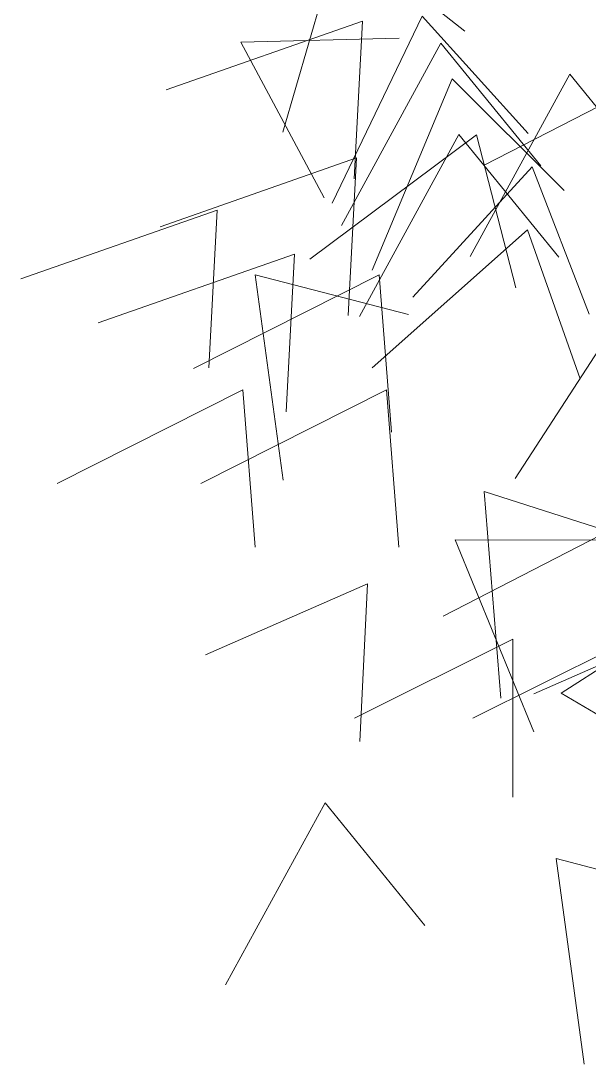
# Model space of a CAD drawing. Extents: x -188 to -80, y -94 to -51.
# Drawn here: x -187.61 to -184.73, y -78.65 to -73.36 of the extents above; entities that cross this region are included whole.
import ezdxf

# ---------------------------------------------------------------- set-up
doc = ezdxf.new("R2010")
doc.units = 0
doc.header["$LTSCALE"] = 96
doc.header["$MEASUREMENT"] = 0
for name, color, linetype, lineweight in [('A-FURN-MAIN-0', 96, 'Continuous', 5), ('A-FURN-MAIN-1', 94, 'Continuous', 5), ('A-FURN-MAIN-\xa0\xa0\xa0\xa0\xa0\xa0-0', 141, 'Continuous', 5)]:
    doc.layers.add(name, color=color, linetype=linetype, lineweight=lineweight)

msp = doc.modelspace()

# ---------------------------------------------------------------- linework, layer by layer
at = {"layer": 'A-FURN-MAIN-0', "invisible_edges": 8}
for points in [[(-185.3638, -73.4112, 10.5321), (-185.9919, -72.9129, 10.5321), (-186.2854, -73.9224, 9.953)], [(-186.2854, -73.9224, 9.953), (-185.9919, -72.9129, 10.5321), (-185.3638, -73.4112, 10.5321)], [(-185.3638, -73.4112, 10.5321), (-185.9919, -72.9129, 10.5321), (-186.2854, -73.9224, 9.953)], [(-186.2854, -73.9224, 9.953), (-185.9919, -72.9129, 10.5321), (-185.3638, -73.4112, 10.5321)], [(-185.042, -73.9297, 6.5792), (-185.5789, -73.3349, 6.5792), (-186.0357, -74.2822, 6)], [(-186.0357, -74.2822, 6), (-185.5789, -73.3349, 6.5792), (-185.042, -73.9297, 6.5792)], [(-185.042, -73.9297, 6.5792), (-185.5789, -73.3349, 6.5792), (-186.0357, -74.2822, 6)], [(-186.0357, -74.2822, 6), (-185.5789, -73.3349, 6.5792), (-185.042, -73.9297, 6.5792)], [(-184.2577, -74.4054, 6.4416), (-184.3271, -73.6084, 6.4416), (-185.2642, -74.091, 5.8625)], [(-185.2642, -74.091, 5.8625), (-184.3271, -73.6084, 6.4416), (-184.2577, -74.4054, 6.4416)], [(-184.2577, -74.4054, 6.4416), (-184.3271, -73.6084, 6.4416), (-185.2642, -74.091, 5.8625)], [(-185.2642, -74.091, 5.8625), (-184.3271, -73.6084, 6.4416), (-184.2577, -74.4054, 6.4416)], [(-185.1045, -74.7122, 6.4416), (-185.304, -73.9373, 6.4416), (-186.1491, -74.5663, 5.8625)], [(-186.1491, -74.5663, 5.8625), (-185.304, -73.9373, 6.4416), (-185.1045, -74.7122, 6.4416)], [(-185.1045, -74.7122, 6.4416), (-185.304, -73.9373, 6.4416), (-186.1491, -74.5663, 5.8625)], [(-186.1491, -74.5663, 5.8625), (-185.304, -73.9373, 6.4416), (-185.1045, -74.7122, 6.4416)], [(-184.7329, -74.845, 6.8), (-185.0222, -74.0987, 6.8), (-185.6266, -74.76, 6)], [(-185.6266, -74.76, 6), (-185.0222, -74.0987, 6.8), (-184.7329, -74.845, 6.8)], [(-184.7329, -74.845, 6.8), (-185.0222, -74.0987, 6.8), (-185.6266, -74.76, 6)], [(-185.6266, -74.76, 6), (-185.0222, -74.0987, 6.8), (-184.7329, -74.845, 6.8)], [(-185.6493, -74.847, 5.0559), (-186.4264, -74.6454, 5.0559), (-186.2836, -75.6868, 4.4767)], [(-186.2836, -75.6868, 4.4767), (-186.4264, -74.6454, 5.0559), (-185.6493, -74.847, 5.0559)], [(-185.6493, -74.847, 5.0559), (-186.4264, -74.6454, 5.0559), (-186.2836, -75.6868, 4.4767)], [(-186.2836, -75.6868, 4.4767), (-186.4264, -74.6454, 5.0559), (-185.6493, -74.847, 5.0559)], [(-184.2121, -75.6156, 6.8), (-184.6201, -74.9265, 6.8), (-185.1076, -75.6776, 6)], [(-185.1076, -75.6776, 6), (-184.6201, -74.9265, 6.8), (-184.2121, -75.6156, 6.8)], [(-184.2121, -75.6156, 6.8), (-184.6201, -74.9265, 6.8), (-185.1076, -75.6776, 6)], [(-185.1076, -75.6776, 6), (-184.6201, -74.9265, 6.8), (-184.2121, -75.6156, 6.8)], [(-184.5001, -75.989, 9.3792), (-185.2648, -75.745, 9.3792), (-185.1799, -76.7926, 8.8)], [(-185.1799, -76.7926, 8.8), (-185.2648, -75.745, 9.3792), (-184.5001, -75.989, 9.3792)], [(-184.5001, -75.989, 9.3792), (-185.2648, -75.745, 9.3792), (-185.1799, -76.7926, 8.8)], [(-185.1799, -76.7926, 8.8), (-185.2648, -75.745, 9.3792), (-184.5001, -75.989, 9.3792)], [(-184.4661, -76.6906, 4.9883), (-184.5356, -75.8936, 4.9883), (-185.4726, -76.3761, 4.4092)], [(-185.4726, -76.3761, 4.4092), (-184.5356, -75.8936, 4.9883), (-184.4661, -76.6906, 4.9883)], [(-184.4661, -76.6906, 4.9883), (-184.5356, -75.8936, 4.9883), (-185.4726, -76.3761, 4.4092)], [(-185.4726, -76.3761, 4.4092), (-184.5356, -75.8936, 4.9883), (-184.4661, -76.6906, 4.9883)], [(-185.8957, -77.0109, 5.1915), (-185.8561, -76.2119, 5.1915), (-186.6779, -76.572, 4.3915)], [(-186.6779, -76.572, 4.3915), (-185.8561, -76.2119, 5.1915), (-185.8957, -77.0109, 5.1915)], [(-185.8957, -77.0109, 5.1915), (-185.8561, -76.2119, 5.1915), (-186.6779, -76.572, 4.3915)], [(-186.6779, -76.572, 4.3915), (-185.8561, -76.2119, 5.1915), (-185.8957, -77.0109, 5.1915)], [(-184.1998, -76.3339, 7.6), (-184.8754, -76.7661, 7.6), (-184.1039, -77.2232, 6.8)], [(-184.1039, -77.2232, 6.8), (-184.8754, -76.7661, 7.6), (-184.1998, -76.3339, 7.6)], [(-184.1998, -76.3339, 7.6), (-184.8754, -76.7661, 7.6), (-184.1039, -77.2232, 6.8)], [(-184.1039, -77.2232, 6.8), (-184.8754, -76.7661, 7.6), (-184.1998, -76.3339, 7.6)], [(-184.2306, -77.208, 6), (-184.191, -76.409, 6), (-185.0127, -76.7691, 5.2)], [(-185.0127, -76.7691, 5.2), (-184.191, -76.409, 6), (-184.2306, -77.208, 6)], [(-184.2306, -77.208, 6), (-184.191, -76.409, 6), (-185.0127, -76.7691, 5.2)], [(-185.0127, -76.7691, 5.2), (-184.191, -76.409, 6), (-184.2306, -77.208, 6)]]:
    msp.add_3dface(points, dxfattribs=at)
at = {"layer": 'A-FURN-MAIN-1', "invisible_edges": 8}
for points in [[(-185.9244, -74.1588, 10.8), (-185.8823, -73.3599, 10.8), (-186.8774, -73.7084, 10.2208)], [(-186.8774, -73.7084, 10.2208), (-185.8823, -73.3599, 10.8), (-185.9244, -74.1588, 10.8)], [(-185.9244, -74.1588, 10.8), (-185.8823, -73.3599, 10.8), (-186.8774, -73.7084, 10.2208)], [(-186.8774, -73.7084, 10.2208), (-185.8823, -73.3599, 10.8), (-185.9244, -74.1588, 10.8)], [(-186.076, -74.2567, 6.8), (-186.4979, -73.4672, 7.6), (-185.6953, -73.4467, 7.6)], [(-185.6953, -73.4467, 7.6), (-186.4979, -73.4672, 7.6), (-186.076, -74.2567, 6.8)], [(-186.076, -74.2567, 6.8), (-186.4979, -73.4672, 7.6), (-185.6953, -73.4467, 7.6)], [(-185.6953, -73.4467, 7.6), (-186.4979, -73.4672, 7.6), (-186.076, -74.2567, 6.8)], [(-185.989, -74.3954, 8.9676), (-185.484, -73.4727, 9.5468), (-184.9784, -74.0942, 9.5468)], [(-184.9784, -74.0942, 9.5468), (-185.484, -73.4727, 9.5468), (-185.989, -74.3954, 8.9676)], [(-185.989, -74.3954, 8.9676), (-185.484, -73.4727, 9.5468), (-184.9784, -74.0942, 9.5468)], [(-184.9784, -74.0942, 9.5468), (-185.484, -73.4727, 9.5468), (-185.989, -74.3954, 8.9676)], [(-185.832, -74.6232, 6), (-185.4268, -73.6529, 6.5792), (-184.8587, -74.2182, 6.5792)], [(-184.8587, -74.2182, 6.5792), (-185.4268, -73.6529, 6.5792), (-185.832, -74.6232, 6)], [(-185.832, -74.6232, 6), (-185.4268, -73.6529, 6.5792), (-184.8587, -74.2182, 6.5792)], [(-184.8587, -74.2182, 6.5792), (-185.4268, -73.6529, 6.5792), (-185.832, -74.6232, 6)], [(-185.3359, -74.5525, 7.2), (-184.8309, -73.6298, 7.7792), (-184.3254, -74.2513, 7.7792)], [(-184.3254, -74.2513, 7.7792), (-184.8309, -73.6298, 7.7792), (-185.3359, -74.5525, 7.2)], [(-185.3359, -74.5525, 7.2), (-184.8309, -73.6298, 7.7792), (-184.3254, -74.2513, 7.7792)], [(-184.3254, -74.2513, 7.7792), (-184.8309, -73.6298, 7.7792), (-185.3359, -74.5525, 7.2)], [(-185.8977, -74.8572, 7.8412), (-185.3926, -73.9345, 8.4204), (-184.8871, -74.556, 8.4204)], [(-184.8871, -74.556, 8.4204), (-185.3926, -73.9345, 8.4204), (-185.8977, -74.8572, 7.8412)], [(-185.8977, -74.8572, 7.8412), (-185.3926, -73.9345, 8.4204), (-184.8871, -74.556, 8.4204)], [(-184.8871, -74.556, 8.4204), (-185.3926, -73.9345, 8.4204), (-185.8977, -74.8572, 7.8412)], [(-186.9074, -74.4021, 7.0394), (-185.9123, -74.0537, 7.6185), (-185.9544, -74.8526, 7.6185)], [(-185.9544, -74.8526, 7.6185), (-185.9123, -74.0537, 7.6185), (-186.9074, -74.4021, 7.0394)], [(-186.9074, -74.4021, 7.0394), (-185.9123, -74.0537, 7.6185), (-185.9544, -74.8526, 7.6185)], [(-185.9544, -74.8526, 7.6185), (-185.9123, -74.0537, 7.6185), (-186.9074, -74.4021, 7.0394)], [(-187.6138, -74.6662, 5.1413), (-186.6187, -74.3178, 5.7205), (-186.6608, -75.1167, 5.7205)], [(-186.6608, -75.1167, 5.7205), (-186.6187, -74.3178, 5.7205), (-187.6138, -74.6662, 5.1413)], [(-187.6138, -74.6662, 5.1413), (-186.6187, -74.3178, 5.7205), (-186.6608, -75.1167, 5.7205)], [(-186.6608, -75.1167, 5.7205), (-186.6187, -74.3178, 5.7205), (-187.6138, -74.6662, 5.1413)], [(-185.8322, -75.1179, 5.8625), (-185.0452, -74.4181, 6.4416), (-184.7789, -75.1729, 6.4416)], [(-184.7789, -75.1729, 6.4416), (-185.0452, -74.4181, 6.4416), (-185.8322, -75.1179, 5.8625)], [(-185.8322, -75.1179, 5.8625), (-185.0452, -74.4181, 6.4416), (-184.7789, -75.1729, 6.4416)], [(-184.7789, -75.1729, 6.4416), (-185.0452, -74.4181, 6.4416), (-185.8322, -75.1179, 5.8625)], [(-187.2212, -74.8898, 8.047), (-186.2261, -74.5413, 8.6262), (-186.2682, -75.3402, 8.6262)], [(-186.2682, -75.3402, 8.6262), (-186.2261, -74.5413, 8.6262), (-187.2212, -74.8898, 8.047)], [(-187.2212, -74.8898, 8.047), (-186.2261, -74.5413, 8.6262), (-186.2682, -75.3402, 8.6262)], [(-186.2682, -75.3402, 8.6262), (-186.2261, -74.5413, 8.6262), (-187.2212, -74.8898, 8.047)], [(-186.7383, -75.1217, 4.3571), (-185.7975, -74.6465, 4.9363), (-185.7343, -75.444, 4.9363)], [(-185.7343, -75.444, 4.9363), (-185.7975, -74.6465, 4.9363), (-186.7383, -75.1217, 4.3571)], [(-186.7383, -75.1217, 4.3571), (-185.7975, -74.6465, 4.9363), (-185.7343, -75.444, 4.9363)], [(-185.7343, -75.444, 4.9363), (-185.7975, -74.6465, 4.9363), (-186.7383, -75.1217, 4.3571)], [(-187.4301, -75.7046, 7.6), (-186.4893, -75.2294, 8.1792), (-186.4261, -76.0269, 8.1792)], [(-186.4261, -76.0269, 8.1792), (-186.4893, -75.2294, 8.1792), (-187.4301, -75.7046, 7.6)], [(-187.4301, -75.7046, 6.0354), (-186.4893, -75.2294, 6.6145), (-186.4261, -76.0269, 6.6145)], [(-186.4261, -76.0269, 6.6145), (-186.4893, -75.2294, 6.6145), (-187.4301, -75.7046, 6.0354)], [(-187.4301, -75.7046, 7.6), (-186.4893, -75.2294, 8.1792), (-186.4261, -76.0269, 8.1792)], [(-186.4261, -76.0269, 8.1792), (-186.4893, -75.2294, 8.1792), (-187.4301, -75.7046, 7.6)], [(-187.4301, -75.7046, 6.0354), (-186.4893, -75.2294, 6.6145), (-186.4261, -76.0269, 6.6145)], [(-186.4261, -76.0269, 6.6145), (-186.4893, -75.2294, 6.6145), (-187.4301, -75.7046, 6.0354)], [(-186.701, -75.7046, 7.8235), (-185.7602, -75.2294, 8.4027), (-185.6971, -76.0269, 8.4027)], [(-185.6971, -76.0269, 8.4027), (-185.7602, -75.2294, 8.4027), (-186.701, -75.7046, 7.8235)], [(-186.701, -75.7046, 7.8235), (-185.7602, -75.2294, 8.4027), (-185.6971, -76.0269, 8.4027)], [(-185.6971, -76.0269, 8.4027), (-185.7602, -75.2294, 8.4027), (-186.701, -75.7046, 7.8235)], [(-185.013, -76.9624, 10.0647), (-185.4114, -75.9892, 10.6439), (-184.6084, -75.9918, 10.6439)], [(-184.6084, -75.9918, 10.6439), (-185.4114, -75.9892, 10.6439), (-185.013, -76.9624, 10.0647)], [(-185.013, -76.9624, 10.0647), (-185.4114, -75.9892, 10.6439), (-184.6084, -75.9918, 10.6439)], [(-184.6084, -75.9918, 10.6439), (-185.4114, -75.9892, 10.6439), (-185.013, -76.9624, 10.0647)], [(-185.9231, -76.893, 11.6), (-185.1202, -76.493, 12.4), (-185.1202, -77.293, 12.4)], [(-185.1202, -77.293, 12.4), (-185.1202, -76.493, 12.4), (-185.9231, -76.893, 11.6)], [(-185.9231, -76.893, 11.6), (-185.1202, -76.493, 12.4), (-185.1202, -77.293, 12.4)], [(-185.1202, -77.293, 12.4), (-185.1202, -76.493, 12.4), (-185.9231, -76.893, 11.6)], [(-185.3229, -76.893, 5.2), (-184.5199, -76.493, 6), (-184.5199, -77.293, 6)], [(-184.5199, -77.293, 6), (-184.5199, -76.493, 6), (-185.3229, -76.893, 5.2)], [(-185.3229, -76.893, 5.2), (-184.5199, -76.493, 6), (-184.5199, -77.293, 6)], [(-184.5199, -77.293, 6), (-184.5199, -76.493, 6), (-185.3229, -76.893, 5.2)], [(-185.5659, -77.9444, 10.0228), (-186.0714, -77.3228, 10.0228), (-186.5764, -78.2455, 9.4436)], [(-186.5764, -78.2455, 9.4436), (-186.0714, -77.3228, 10.0228), (-185.5659, -77.9444, 10.0228)], [(-185.5659, -77.9444, 10.0228), (-186.0714, -77.3228, 10.0228), (-186.5764, -78.2455, 9.4436)], [(-186.5764, -78.2455, 9.4436), (-186.0714, -77.3228, 10.0228), (-185.5659, -77.9444, 10.0228)], [(-184.758, -78.6467, 8.8), (-184.8992, -77.6051, 9.3792), (-184.1225, -77.8079, 9.3792)], [(-184.1225, -77.8079, 9.3792), (-184.8992, -77.6051, 9.3792), (-184.758, -78.6467, 8.8)], [(-184.758, -78.6467, 8.8), (-184.8992, -77.6051, 9.3792), (-184.1225, -77.8079, 9.3792)], [(-184.1225, -77.8079, 9.3792), (-184.8992, -77.6051, 9.3792), (-184.758, -78.6467, 8.8)]]:
    msp.add_3dface(points, dxfattribs=at)
at = {"layer": 'A-FURN-MAIN-\xa0\xa0\xa0\xa0\xa0\xa0-0'}
for points, invisible_edges in [([(-184.6298, -73.3771, 4), (-184.5562, -73.3574, 3.1318), (-184.7246, -72.083, 3.1318), (-184.8008, -72.083, 4)], 15), ([(-184.5562, -73.3574, 4.8682), (-184.6298, -73.3771, 4), (-184.8008, -72.083, 4), (-184.7246, -72.083, 4.8682)], 7), ([(-184.6298, -73.3771, 4), (-184.5562, -73.3574, 3.1318), (-184.7246, -72.083, 3.1318), (-184.8008, -72.083, 4)], 15), ([(-184.5562, -73.3574, 4.8682), (-184.6298, -73.3771, 4), (-184.8008, -72.083, 4), (-184.7246, -72.083, 4.8682)], 7)]:
    msp.add_3dface(points, dxfattribs=dict(at, invisible_edges=invisible_edges))

doc.saveas('drawing.dxf')
